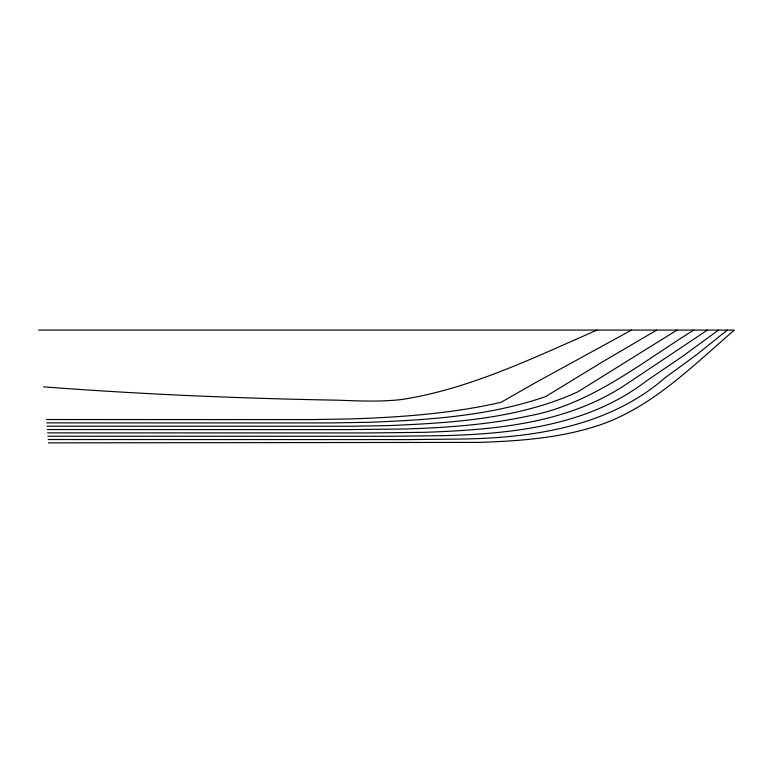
<?xml version="1.0" encoding="UTF-8"?>
<svg xmlns="http://www.w3.org/2000/svg" width="773" height="773" viewBox="0 0 773 773"><rect width="100%" height="100%" fill="white"/><g stroke="black" fill="none" stroke-linecap="round" stroke-linejoin="round"><path stroke-width="1.16" d="M727.335 330.081L696.55 354.749L664.693 378.045C608.873 426.667 532.645 438.011 461.152 439.035L409.11 439.595L48.206 439.537M718.475 330.081L682.762 356.218L646.17 381.108C588.485 425.652 513.253 433.837 442.765 435.682L388.577 436.272L47.916 436.204M707.43 330.081L626.082 384.355C566.899 424.01 493.541 429.885 424.377 432.329L368.035 432.948L47.626 432.87M693.777 330.081C641.348 362.527 591.239 404.434 528.838 415.932C488.497 424.725 447.161 427.604 405.989 428.986L347.502 429.614L47.337 429.537M677.042 330.081L577.856 391.814C518.49 419.063 451.896 422.928 387.602 425.633L350.816 426.252L47.047 426.203M656.683 330.081L601.133 362.682L545.651 396.588C489.067 416.135 428.571 419.942 369.204 422.28L331.076 422.928L46.757 422.87M631.502 330.081L535.805 382.48L501.107 402.289C451.847 413.613 401.216 417.207 350.816 418.927L311.335 419.594L46.467 419.546M597.085 330.081C533.853 357.59 470.284 388.906 401.506 399.554C380.789 401.854 359.889 401.081 339.115 400.211C240.509 398.481 141.952 394.327 43.607 386.848M38.65 330.081L734.35 330.081C691.052 367.31 648.673 410.898 592.176 427.411C555.71 438.426 517.417 441.083 479.55 442.388L48.496 442.861"/></g></svg>
